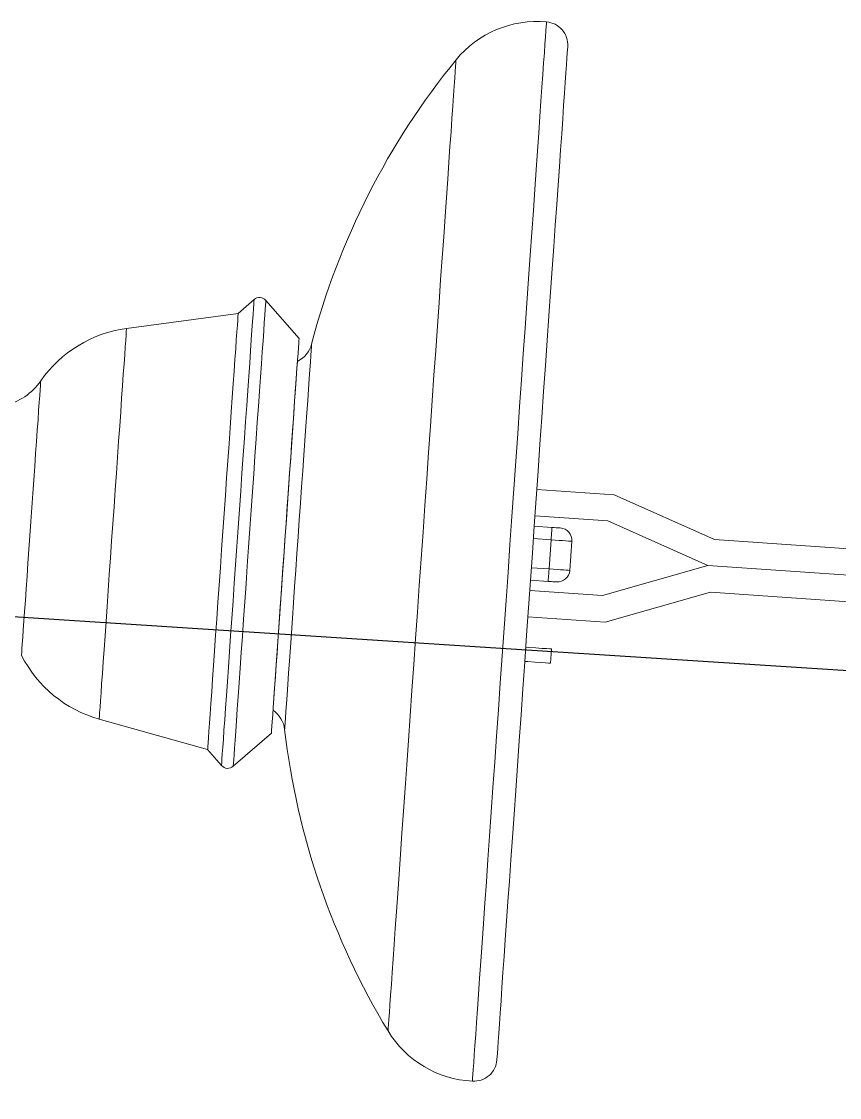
# Model space of a CAD drawing. Header units: millimetres. Extents: x 1587714 to 3094800, y -694377 to -413614.
# Drawn here: x 2354847.3 to 2355043.7, y -551056.4 to -550797.9 of the extents above; entities that cross this region are included whole.
import ezdxf

# ---------------------------------------------------------------- set-up
doc = ezdxf.new("R2010")
doc.units = ezdxf.units.MM

# ---------------------------------------------------------------- blocks, each defined once
blk = doc.blocks.new('poste RT1 vista lateral')
at = {"color": 7, "linetype": 'Continuous', "lineweight": 15}
for p, q in [((439.0584, 7880.8625), (435.2312, 7877.5361)), ((449.8458, 7871.5012), (441.8799, 7880.6651)), ((435.2312, 7877.5361), (408.4181, 7873.9188)), ((506.9387, 7835.2807), (525.5326, 7833.9808)), ((525.5326, 7833.9808), (549.5718, 7823.2777)), ((523.9727, 7827.7237), (506.4957, 7828.9464)), ((506.3213, 7826.4525), (510.5805, 7826.154)), ((548.0119, 7817.0207), (523.9727, 7827.7237)), ((510.3713, 7823.1614), (509.883, 7816.1786)), ((549.5718, 7823.2777), (704.5364, 7812.4411)), ((515.3591, 7822.8133), (514.8708, 7815.8305)), ((548.0119, 7817.0207), (522.717, 7809.768)), ((704.0935, 7806.1068), (548.0119, 7817.0207)), ((704.0923, 7806.1068), (548.0119, 7817.0207)), ((509.6737, 7813.1859), (505.4145, 7813.4844)), ((522.717, 7809.768), (505.2401, 7810.9896)), ((523.391, 7803.3555), (548.6859, 7810.6081)), ((548.6859, 7810.6081), (703.6494, 7799.7725)), ((504.7972, 7804.6553), (523.391, 7803.3555)), ((510.2114, 7793.5469), (510.4488, 7796.9429)), ((401.858, 7780.1049), (427.9067, 7772.7911)), ((434.0552, 7768.7666), (443.219, 7776.7327)), ((427.9067, 7772.7911), (431.2337, 7768.9641))]:
    blk.add_line(p, q, dxfattribs=at)
at = {"color": 8, "linetype": 'Continuous', "lineweight": 15}
for p, q in [((510.3713, 7823.1614), (506.1121, 7823.4599)), ((505.6238, 7816.4771), (509.883, 7816.1786))]:
    blk.add_line(p, q, dxfattribs=at)
at = {"color": 5, "linetype": 'Continuous', "lineweight": 15, "flags": 128}
for points in [[(491.4851, 7693.1508), (491.4975, 7693.3281), (491.5346, 7693.8593), (491.5965, 7694.7434), (491.6827, 7695.9774), (491.7933, 7697.5577), (491.9277, 7699.4803), (492.0857, 7701.7405), (492.2669, 7704.3307), (492.4706, 7707.2442), (492.6964, 7710.4733), (492.9436, 7714.0086), (493.2116, 7717.8404), (493.4995, 7721.9574), (493.8066, 7726.3491), (494.132, 7731.003), (494.4748, 7735.9049), (494.8341, 7741.0433), (495.2088, 7746.402), (495.598, 7751.9677), (496.0004, 7757.7231), (496.4151, 7763.653), (496.8409, 7769.7423), (497.2765, 7775.9717), (497.7207, 7782.3241), (498.1724, 7788.7833), (498.6302, 7795.3303), (499.0929, 7801.9469), (499.5592, 7808.615), (500.0277, 7815.3164), (500.4973, 7822.0313), (500.9665, 7828.7413), (501.4341, 7835.4275), (501.8987, 7842.0727), (502.3591, 7848.6569), (502.814, 7855.1619), (503.2622, 7861.5706), (503.7022, 7867.8639), (504.1331, 7874.0246), (504.5534, 7880.0366), (504.9621, 7885.8817), (505.3581, 7891.5436), (505.7402, 7897.0072), (506.1073, 7902.2582), (506.4585, 7907.2802), (506.7927, 7912.06), (507.1091, 7916.5843), (507.4067, 7920.8395), (507.6847, 7924.8154), (507.9424, 7928.5004), (508.1789, 7931.8841), (508.3938, 7934.9558), (508.5863, 7937.7091), (508.7559, 7940.1352), (508.9022, 7942.2266), (509.0247, 7943.9795), (509.1232, 7945.3871), (509.1973, 7946.4467), (509.2468, 7947.1543), (509.2715, 7947.5091), (509.2746, 7947.5529)], [(497.3568, 7698.2539), (497.3693, 7698.4322), (497.4067, 7698.9672), (497.4689, 7699.857), (497.5558, 7701.0996), (497.667, 7702.6904), (497.8023, 7704.6254), (497.9613, 7706.898), (498.1434, 7709.5034), (498.3482, 7712.4321), (498.5751, 7715.6765), (498.8234, 7719.2261), (499.0923, 7723.0723), (499.3811, 7727.2017), (499.6889, 7731.6039), (500.0148, 7736.2654), (500.3579, 7741.1721), (500.7172, 7746.3095), (501.0916, 7751.6634), (501.48, 7757.2176), (501.8812, 7762.9559), (502.2942, 7768.862), (502.7176, 7774.9169), (503.1503, 7781.1043), (503.5909, 7787.4062), (504.0383, 7793.8035), (504.491, 7800.277), (504.9477, 7806.8087), (505.4071, 7813.3786), (505.8679, 7819.9685), (506.3287, 7826.5574), (506.7881, 7833.1282), (507.2449, 7839.659), (507.6975, 7846.1335), (508.1449, 7852.5298), (508.5855, 7858.8316), (509.0182, 7865.0191), (509.4416, 7871.0749), (509.8546, 7876.9801), (510.2559, 7882.7183), (510.6442, 7888.2725), (511.0186, 7893.6265), (511.3779, 7898.7648), (511.721, 7903.6715), (512.0469, 7908.3321), (512.3548, 7912.7343), (512.6436, 7916.8646), (512.9125, 7920.7098), (513.1607, 7924.2604), (513.3876, 7927.5048), (513.5924, 7930.4335), (513.7745, 7933.038), (513.9335, 7935.3116), (514.0688, 7937.2466), (514.18, 7938.8373), (514.2669, 7940.079), (514.3291, 7940.9688), (514.3665, 7941.5038), (514.379, 7941.6831)], [(446.3957, 7777.5996), (446.408, 7777.776), (446.4449, 7778.3024), (446.506, 7779.177), (446.5909, 7780.3919), (446.699, 7781.9378), (446.8294, 7783.8023), (446.9812, 7785.9728), (447.1531, 7788.4314), (447.344, 7791.1608), (447.5522, 7794.1391), (447.7763, 7797.3435), (448.0145, 7800.75), (448.2651, 7804.333), (448.526, 7808.0647), (448.7954, 7811.9166), (449.0711, 7815.86), (449.3512, 7819.8655), (449.6334, 7823.9005), (449.9155, 7827.9355), (450.1956, 7831.9409), (450.4713, 7835.8843), (450.7407, 7839.7362), (451.0017, 7843.468), (451.2522, 7847.0509), (451.4904, 7850.4574), (451.7145, 7853.6618), (451.9227, 7856.6401), (452.1136, 7859.3695), (452.2855, 7861.8281), (452.4373, 7863.9987), (452.5677, 7865.8631), (452.6758, 7867.409), (452.7607, 7868.624), (452.8218, 7869.4985), (452.8587, 7870.0249), (452.871, 7870.2013)]]:
    blk.add_lwpolyline(points, dxfattribs=at)
at = {"color": 8, "linetype": 'Continuous', "lineweight": 15, "flags": 128}
for points in [[(471.2381, 7705.1919), (471.2505, 7705.3683), (471.2876, 7705.8995), (471.3493, 7706.7826), (471.4355, 7708.0147), (471.5458, 7709.5921), (471.68, 7711.5109), (471.8376, 7713.7644), (472.0181, 7716.346), (472.221, 7719.2481), (472.4457, 7722.4619), (472.6916, 7725.9772), (472.9577, 7729.7833), (473.2435, 7733.8698), (473.5479, 7738.2224), (473.87, 7742.8296), (474.2089, 7747.6761), (474.5636, 7752.7487), (474.9329, 7758.0302), (475.3158, 7763.5052), (475.7111, 7769.1576), (476.1175, 7774.9703), (476.5339, 7780.925), (476.959, 7787.0047), (477.3915, 7793.1893), (477.83, 7799.4606), (478.2733, 7805.7997), (478.72, 7812.1884), (479.1688, 7818.6057), (479.6182, 7825.0334), (480.067, 7831.4507), (480.5137, 7837.8384), (480.957, 7844.1784), (481.3955, 7850.4498), (481.828, 7856.6344), (482.2531, 7862.7131), (482.6695, 7868.6678), (483.0759, 7874.4805), (483.4712, 7880.1329), (483.8541, 7885.6089), (484.2234, 7890.8904), (484.5781, 7895.962), (484.917, 7900.8095), (485.2392, 7905.4158), (485.5436, 7909.7693), (485.8293, 7913.8548), (486.0954, 7917.6619), (486.3413, 7921.1771), (486.566, 7924.3901), (486.7689, 7927.2921), (486.9494, 7929.8747), (487.107, 7932.1282), (487.2412, 7934.047), (487.3515, 7935.6244), (487.4377, 7936.8565), (487.4994, 7937.7396), (487.5365, 7938.2699), (487.5489, 7938.4472), (487.5489, 7938.4472)], [(431.2337, 7768.9641), (431.246, 7769.1414), (431.283, 7769.6707), (431.3445, 7770.5491), (431.43, 7771.7717), (431.5389, 7773.33), (431.6707, 7775.2144), (431.8245, 7777.4136), (431.9992, 7779.9122), (432.1939, 7782.696), (432.4072, 7785.7468), (432.6378, 7789.0446), (432.8843, 7792.5694), (433.1451, 7796.2992), (433.4185, 7800.2093), (433.7029, 7804.2758), (433.9964, 7808.4729), (434.2971, 7812.7739), (434.6032, 7817.1513), (434.9128, 7821.5783), (435.2238, 7826.0262), (435.5343, 7830.4665), (435.8424, 7834.8725), (436.1461, 7839.2146), (436.4434, 7843.467), (436.7326, 7847.6021), (437.0117, 7851.5942), (437.279, 7855.4165), (437.5328, 7859.0462), (437.7716, 7862.4613), (437.9937, 7865.638), (438.1979, 7868.5572), (438.3827, 7871.2008), (438.5471, 7873.5516), (438.69, 7875.5944), (438.8104, 7877.3177), (438.9077, 7878.7091), (438.9813, 7879.76), (439.0305, 7880.4648), (439.0553, 7880.8186), (439.0584, 7880.8625)], [(434.0552, 7768.7666), (434.0676, 7768.944), (434.1046, 7769.4733), (434.166, 7770.3516), (434.2515, 7771.5743), (434.3605, 7773.1326), (434.4923, 7775.018), (434.646, 7777.2162), (434.8208, 7779.7158), (435.0154, 7782.4986), (435.2287, 7785.5494), (435.4594, 7788.8472), (435.7058, 7792.372), (435.9666, 7796.1018), (436.2401, 7800.0119), (436.5244, 7804.0783), (436.8179, 7808.2755), (437.1186, 7812.5765), (437.4248, 7816.9539), (437.7343, 7821.3809), (438.0453, 7825.8288), (438.3559, 7830.2691), (438.6639, 7834.6751), (438.9676, 7839.0181), (439.2649, 7843.2696), (439.5541, 7847.4047), (439.8332, 7851.3968), (440.1005, 7855.2191), (440.3544, 7858.8498), (440.5931, 7862.2639), (440.8152, 7865.4406), (441.0194, 7868.3598), (441.2042, 7871.0034), (441.3686, 7873.3542), (441.5115, 7875.397), (441.632, 7877.1203), (441.7293, 7878.5117), (441.8028, 7879.5626), (441.8521, 7880.2674), (441.8768, 7880.6212), (441.8799, 7880.6651)], [(401.858, 7780.1049), (401.8705, 7780.2832), (401.9078, 7780.8173), (401.9697, 7781.7032), (402.0558, 7782.9335), (402.1653, 7784.4994), (402.2974, 7786.3896), (402.4512, 7788.5878), (402.6254, 7791.0788), (402.8187, 7793.8435), (403.0297, 7796.8609), (403.2567, 7800.1072), (403.498, 7803.5586), (403.7518, 7807.1883), (404.0162, 7810.9686), (404.2891, 7814.8711), (404.5685, 7818.867), (404.8522, 7822.9239), (405.138, 7827.0123), (405.4239, 7831.0997), (405.7076, 7835.1567), (405.987, 7839.1526), (406.2599, 7843.055), (406.5242, 7846.8354), (406.7781, 7850.4651), (407.0194, 7853.9164), (407.2464, 7857.1627), (407.4574, 7860.1801), (407.6507, 7862.9448), (407.8249, 7865.4358), (407.9786, 7867.6341), (408.1108, 7869.5242), (408.2203, 7871.0902), (408.3063, 7872.3204), (408.3683, 7873.2064), (408.4056, 7873.7404), (408.4181, 7873.9188), (408.4181, 7873.9188)], [(383.2124, 7795.4171), (383.2246, 7795.5916), (383.2611, 7796.1142), (383.3216, 7796.9782), (383.4053, 7798.1751), (383.5114, 7799.6933), (383.6388, 7801.5149), (383.7861, 7803.6215), (383.9517, 7805.9905), (384.134, 7808.5968), (384.3309, 7811.413), (384.5404, 7814.4085), (384.7603, 7817.5528), (384.9882, 7820.8115), (385.2217, 7824.1513), (385.4583, 7827.5349), (385.6956, 7830.9281), (385.931, 7834.2946), (386.162, 7837.5981), (386.3861, 7840.8034), (386.6011, 7843.878), (386.8046, 7846.7877), (386.9944, 7849.5028), (387.1686, 7851.9938), (387.3253, 7854.234), (387.4628, 7856.2005), (387.5797, 7857.8722), (387.6748, 7859.2322), (387.7469, 7860.2641), (387.7955, 7860.9583), (387.8199, 7861.3074), (387.823, 7861.3513)]]:
    blk.add_lwpolyline(points, dxfattribs=at)
at = {"color": 7, "linetype": 'Continuous', "lineweight": 15, "flags": 128}
for points in [[(427.9067, 7772.7911), (427.9192, 7772.9704), (427.9567, 7773.5054), (428.0188, 7774.3943), (428.1052, 7775.6293), (428.2152, 7777.2028), (428.3481, 7779.1035), (428.5031, 7781.3199), (428.679, 7783.8347), (428.8746, 7786.6318), (429.0886, 7789.6931), (429.3196, 7792.9957), (429.5659, 7796.5186), (429.8259, 7800.2369), (430.0979, 7804.126), (430.3798, 7808.1582), (430.6699, 7812.3066), (430.9662, 7816.5438), (431.2665, 7820.8392), (431.569, 7825.1641), (431.8714, 7829.488), (432.1717, 7833.7834), (432.468, 7838.0206), (432.7581, 7842.169), (433.04, 7846.2012), (433.312, 7850.0903), (433.572, 7853.8086), (433.8183, 7857.3315), (434.0493, 7860.6341), (434.2633, 7863.6954), (434.4589, 7866.4925), (434.6348, 7869.0073), (434.7898, 7871.2237), (434.9227, 7873.1244), (435.0327, 7874.6979), (435.1191, 7875.9329), (435.1812, 7876.8218), (435.2187, 7877.3568), (435.2312, 7877.5361)], [(443.219, 7776.7327), (443.2312, 7776.9082), (443.2679, 7777.4336), (443.3288, 7778.3043), (443.4134, 7779.5136), (443.5211, 7781.0538), (443.6511, 7782.9125), (443.8024, 7785.0764), (443.9739, 7787.5292), (444.1644, 7790.2529), (444.3724, 7793.2274), (444.5964, 7796.4308), (444.8347, 7799.8393), (445.0856, 7803.427), (445.3472, 7807.1682), (445.6176, 7811.0344), (445.8947, 7814.9979), (446.1766, 7819.0291), (446.4611, 7823.0975), (446.7462, 7827.1744), (447.0296, 7831.2275), (447.3094, 7835.2282), (447.5834, 7839.1469), (447.8496, 7842.9549), (448.1061, 7846.6227), (448.351, 7850.1236), (448.5823, 7853.4329), (448.7985, 7856.5247), (448.998, 7859.3762), (449.1791, 7861.9673), (449.3407, 7864.2771), (449.4815, 7866.2903), (449.6004, 7867.9917), (449.6966, 7869.3678), (449.7694, 7870.4093), (449.8183, 7871.1073), (449.8428, 7871.4573), (449.8458, 7871.5012)], [(443.6037, 7782.2144), (443.6162, 7782.3937), (443.6536, 7782.9278), (443.7156, 7783.8147), (443.8016, 7785.044), (443.9109, 7786.608), (444.0426, 7788.4905), (444.1956, 7790.6783), (444.3685, 7793.1511), (444.5598, 7795.8872), (444.7681, 7798.8656), (444.9914, 7802.0585), (445.2278, 7805.4392), (445.4754, 7808.9802), (445.732, 7812.65), (445.9954, 7816.4179), (446.2635, 7820.2507), (446.5339, 7824.1169), (446.8042, 7827.9831), (447.0723, 7831.8169), (447.3357, 7835.5839), (447.5923, 7839.2537), (447.8399, 7842.7947), (448.0764, 7846.1764), (448.2996, 7849.3693), (448.5079, 7852.3467), (448.6992, 7855.0837), (448.8721, 7857.5556), (449.0251, 7859.7434), (449.1568, 7861.6269), (449.2661, 7863.1899), (449.3521, 7864.4202), (449.4141, 7865.3061), (449.4515, 7865.8412), (449.464, 7866.0195), (449.464, 7866.0195)], [(510.5805, 7826.154), (510.5765, 7826.0968), (510.5646, 7825.927), (510.5453, 7825.6505), (510.5192, 7825.2776), (510.4875, 7824.8246), (510.4514, 7824.3067), (510.4121, 7823.746), (510.3713, 7823.1614)], [(515.3591, 7822.8133), (515.2633, 7822.8199), (514.9794, 7822.84), (514.5185, 7822.8714), (513.8982, 7822.9153), (513.1424, 7822.9678), (512.28, 7823.0278), (511.3443, 7823.0937), (510.3713, 7823.1614)], [(509.883, 7816.1786), (509.8421, 7815.5949), (509.8029, 7815.0332), (509.7667, 7814.5163), (509.735, 7814.0624), (509.709, 7813.6904), (509.6896, 7813.4139), (509.6777, 7813.2441), (509.6737, 7813.1859)], [(509.883, 7816.1786), (510.8561, 7816.1108), (511.7917, 7816.045), (512.6541, 7815.985), (513.4099, 7815.9325), (514.0302, 7815.8886), (514.4911, 7815.8562), (514.775, 7815.8371), (514.8708, 7815.8305)], [(511.6688, 7813.0467), (511.6305, 7813.0496), (511.517, 7813.0572), (511.3326, 7813.0705), (511.0845, 7813.0877), (510.7821, 7813.1087), (510.4372, 7813.1325), (510.0629, 7813.1592), (509.6737, 7813.1859)], [(509.986, 7796.9744), (509.2354, 7797.0269), (508.1461, 7797.1032), (506.7395, 7797.2014), (505.0427, 7797.3206), (504.2879, 7797.3731)], [(510.4488, 7796.9429), (510.3834, 7796.9468), (509.986, 7796.9744)], [(509.7486, 7793.5793), (508.998, 7793.6318), (507.9087, 7793.7081), (506.502, 7793.8063), (504.8053, 7793.9255), (504.0505, 7793.978)], [(510.2114, 7793.5469), (510.146, 7793.5517), (509.7486, 7793.5793)]]:
    blk.add_lwpolyline(points, dxfattribs=at)
at = {"color": 5, "linetype": 'Continuous', "lineweight": 15}
for centre, radius, start, end in [((506.9565, 7922.6131), 25.0474, 84.689602, 140.790029), ((508.8924, 7942.0663), 5.5, 356, 86.015078), ((627.0129, 7824.65), 180, 140.786917, 165.342779), ((446.5823, 7871.8463), 6.5003, 296.315524, 345.342779), ((439.9392, 7776.8458), 6.5003, 6.657221, 55.684476), ((625.1824, 7798.4716), 180, 186.657221, 211.213083), ((492.6605, 7718.1706), 25.0474, 211.209971, 267.310398), ((491.8702, 7698.6373), 5.5, 265.984922, 356)]:
    blk.add_arc(centre, radius, start, end, dxfattribs=at)
at = {"color": 7, "linetype": 'Continuous', "lineweight": 15}
for centre, radius, start, end in [((440.3705, 7879.3532), 2, 41, 131), ((412.4286, 7844.1881), 30, 97.682419, 145.10347), ((375.5202, 7869.9324), 15, 283.563275, 325.10347), ((485.9474, 7458.8191), 368.1599, 85.852282, 86.163535), ((512.3664, 7823.0223), 3, 356, 86), ((511.8781, 7816.0393), 3, 266, 356), ((409.9671, 7808.9881), 30, 206.89653, 254.317581), ((432.7431, 7770.2764), 2, 221, 311)]:
    blk.add_arc(centre, radius, start, end, dxfattribs=at)

msp = doc.modelspace()

# ---------------------------------------------------------------- linework, layer by layer
at = {"color": 5}
msp.add_arc((2380841.0996, -149169.9993), 402611.0256, 266.230496794, 273.378691202, dxfattribs=at)

# ---------------------------------------------------------------- block references
msp.add_blockref('poste RT1 vista lateral', (2354464.0477, -558745.6049))

doc.saveas('drawing.dxf')
